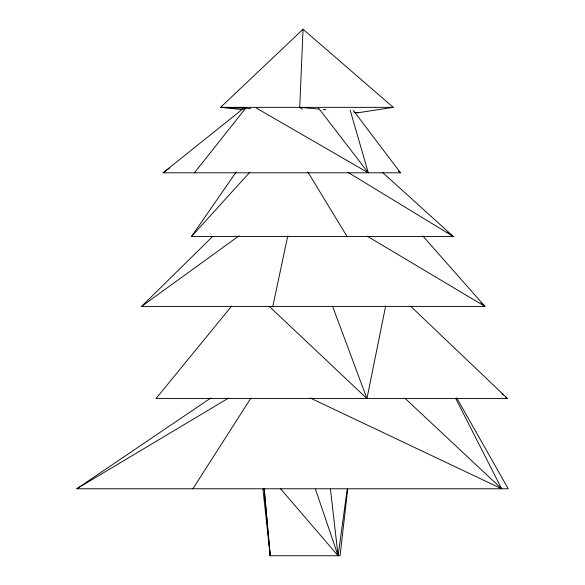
<?xml version="1.0" encoding="UTF-8"?>
<svg xmlns="http://www.w3.org/2000/svg" width="585" height="585" viewBox="0 0 585 585"><rect width="100%" height="100%" fill="white"/><g stroke="black" fill="none" stroke-linecap="round" stroke-linejoin="round"><path stroke-width="0.88" d="M262.921 489.097L270.248 555.75L270.292 553.022M302.386 109.3L299.732 107.347L303.052 29.25L393.274 107.347L358.488 112.686L354.868 112.686M347.709 489.097L340.06 555.75L270.168 555.75L264.135 488.409L270.248 555.75M347.227 489.097L338.086 555.75L280.624 488.855M269.071 306.218L366.934 398.568L385.698 305.86M272.8 306.408L287.761 235.989M192.889 488.767L250.98 397.99M382.334 172.239L453.36 236.545L191.463 236.545L236.069 172.151M194.432 172.802L245.707 108.145M231.726 306.028L156.005 398.568L507.546 398.568L410.736 306.328M191.463 236.545L249.722 172.319M422.736 235.872L484.958 306.408L141.577 306.408L212.889 236.216M303.052 29.25L220.603 107.347L243.331 109.688M353.289 110.411L400.535 172.802L163.069 172.802L244.113 107.874M163.069 172.802L169.65 167.946M141.577 306.408L239.06 235.814M456.658 397.807L508.226 488.767L76.774 488.767L210.988 397.895M76.774 488.767L228.728 397.983M393.274 107.347L220.603 107.347L250.738 108.51M354.839 112.547L358.488 112.686L353.969 112.276M299.732 107.347L318.715 109.073M323.234 109.483L325.947 109.724M310.16 397.975L501.659 488.767L455.722 398.429M256.193 107.991L368.294 172.802L350.115 109.987M367.27 236.216L484.958 306.408L480.95 302.686M347.636 172.144L453.36 236.545L450.428 234.38M447.496 232.223L448.958 233.305M398.348 171.142L400.535 172.802M501.981 393.837L503.378 395.021M505.462 396.791L507.546 398.568M404.952 398.29L501.659 488.767M318.635 108.188L368.294 172.802M307.834 171.931L347.066 236.545M332.711 306.672L366.934 398.568M315.432 489.111L338.086 555.75L330.445 489.097"/></g></svg>
